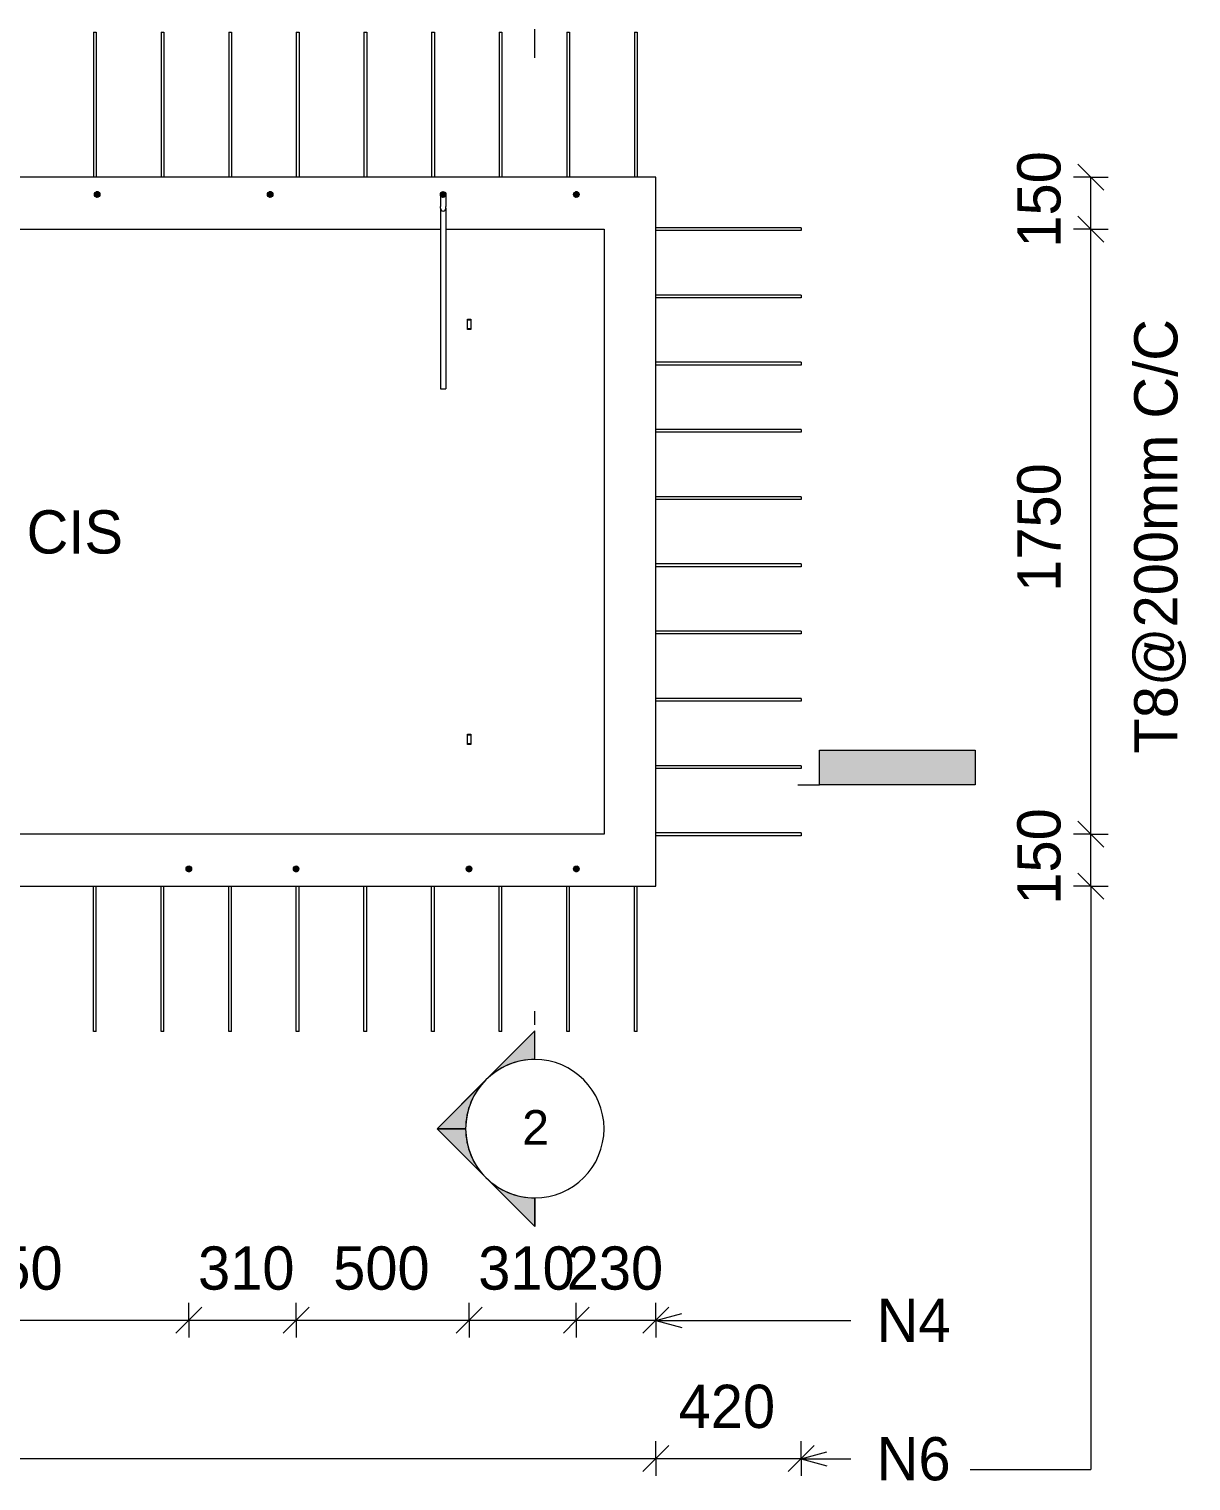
# Model space of a CAD drawing. Header units: millimetres. Extents: x 59546 to 97856, y 2513 to 30499.
# Drawn here: x 66571 to 69930, y 23330 to 27529 of the extents above; entities that cross this region are included whole.
import ezdxf

# ---------------------------------------------------------------- set-up
doc = ezdxf.new("R2010")
doc.units = ezdxf.units.MM
for name, color, linetype, lineweight in [('A-ANNO-DIMS', 211, 'Continuous', 9), ('A-ANNO-DIMS-50', 211, 'Continuous', 9), ('A-DETL-MBND', 5, 'Continuous', 18), ('A-FLOR', 192, 'Continuous', 18), ('A-GENM', 13, 'Continuous', 18), ('G-ANNO-SYMB', 111, 'Continuous', 9), ('G-ANNO-TEXT', 231, 'Continuous', 9), ('S-RBAR', 171, 'Continuous', 18)]:
    doc.layers.add(name, color=color, linetype=linetype, lineweight=lineweight)
doc.styles.add('Arial', font='arial.ttf', dxfattribs={"height": 100})
doc.styles.add('Nirmala UI Semilight', font='NirmalaS.ttf', dxfattribs={"height": 125})
doc.dimstyles.new('Diagonal_-_2_5mm_NI_UI', dxfattribs={"dimscale": 304.8, "dimtxt": 130.920493, "dimasz": 0.246063, "dimexe": 0.164042, "dimexo": 0.0625, "dimgap": 0.164042, "dimtad": 1, "dimdec": 4, "dimzin": 0, "dimdsep": 46, "dimtxsty": 'Nirmala UI Semilight', "dimblk1": 'OBLIQUE', "dimblk2": 'OBLIQUE', "dimsah": 1, "dimcen": 0.09, "dimazin": 0, "dimtfac": 1, "dimtdec": 4, "dimtix": 1, "dimtmove": 0, "dimatfit": 3, "dimfxl": 0.164042, "dimfxlon": 1, "dimtvp": 1, "dimtolj": 1, "dimtzin": 0, "dimarcsym": 2})

# ---------------------------------------------------------------- blocks, each defined once
blk = doc.blocks.new('RR spread anchor face based - RR-SA-2_5-150-614724-Elevation Top')
at = {"layer": 'A-GENM'}
for p, q in [((66318, 26687.9), (66318, 26690.4)), ((66318, 26690.4), (66328, 26690.4)), ((66318, 26662.9), (66318, 26687.9)), ((66318, 26687.9), (66328, 26687.9)), ((66318, 26660.4), (66318, 26662.9)), ((66318, 26662.9), (66328, 26662.9)), ((66328, 26690.4), (66328, 26687.9)), ((66328, 26687.9), (66328, 26662.9)), ((66328, 26662.9), (66328, 26660.4)), ((66328, 26660.4), (66318, 26660.4))]:
    blk.add_line(p, q, dxfattribs=at)
blk = doc.blocks.new('Detail View - M_Section Tail - Filled Horizontal-14034-Elevation Top')
at = {"layer": 'G-ANNO-SYMB'}
blk.add_hatch(color=256, dxfattribs=at).paths.add_polyline_path([(68856, 25443.9), (68856, 25343.9), (69306, 25343.9), (69306, 25443.9)])
for p, q in [((68856, 25443.9), (69306, 25443.9)), ((68856, 25343.9), (68856, 25443.9)), ((69306, 25443.9), (69306, 25343.9)), ((69306, 25343.9), (68856, 25343.9))]:
    blk.add_line(p, q, dxfattribs=at)
blk = doc.blocks.new('Detail View - M_Section Head - Filled SHOP DWG-600895-Elevation Top')
at = {"layer": 'G-ANNO-SYMB'}
h = blk.add_hatch(color=256, dxfattribs=at)
edge = h.paths.add_edge_path()
edge.add_line((62746.5, 25626.7), (62746.5, 25543.9))
edge.add_arc((62746.5, 25343.9), 200, 90, 135)
edge.add_line((62605.1, 25485.3), (62746.5, 25626.7))
h = blk.add_hatch(color=256, dxfattribs=at)
edge = h.paths.add_edge_path()
edge.add_line((62746.5, 25626.7), (62887.9, 25485.3))
edge.add_arc((62746.5, 25343.9), 200, 45, 90)
edge.add_line((62746.5, 25543.9), (62746.5, 25626.7))
h = blk.add_hatch(color=256, dxfattribs=at)
edge = h.paths.add_edge_path()
edge.add_line((62463.7, 25343.9), (62605.1, 25485.3))
edge.add_arc((62746.5, 25343.9), 200, 135, 180)
edge.add_line((62546.5, 25343.9), (62463.7, 25343.9))
h = blk.add_hatch(color=256, dxfattribs=at)
edge = h.paths.add_edge_path()
edge.add_line((63029.3, 25343.9), (62946.5, 25343.9))
edge.add_arc((62746.5, 25343.9), 200, 0, 45)
edge.add_line((62887.9, 25485.3), (63029.3, 25343.9))
for p, q in [((62746.5, 25626.7), (62463.7, 25343.9)), ((62746.5, 25626.7), (62605.1, 25485.3)), ((62746.5, 25626.7), (63029.3, 25343.9)), ((62746.5, 25543.9), (62746.5, 25626.7)), ((62746.5, 25626.7), (62746.5, 25543.9)), ((62887.9, 25485.3), (62746.5, 25626.7)), ((62605.1, 25485.3), (62463.7, 25343.9)), ((63029.3, 25343.9), (62887.9, 25485.3)), ((62546.5, 25343.9), (62463.7, 25343.9)), ((62463.7, 25343.9), (62546.5, 25343.9)), ((62946.5, 25343.9), (63029.3, 25343.9)), ((62946.5, 25343.9), (63029.3, 25343.9))]:
    blk.add_line(p, q, dxfattribs=at)
for start, end in [(0, 180), (90, 135), (45, 90), (135, 180), (0, 45), (180, 0)]:
    blk.add_arc((62746.5, 25343.9), 200, start, end, dxfattribs=at)
blk = doc.blocks.new('DIMBLOCK46-Elevation Top')
at = {"layer": 'A-ANNO-DIMS-50'}
for p, q in [((65883, 23795.5), (65883, 23845.5)), ((65883, 23795.5), (65920.5, 23833)), ((67033, 23795.5), (67033, 23845.5)), ((67033, 23795.5), (67070.5, 23833)), ((65883, 23795.5), (65845.5, 23758)), ((65883, 23795.5), (67033, 23795.5)), ((65883, 23795.5), (65883, 23745.5)), ((67033, 23795.5), (66995.5, 23758)), ((67033, 23795.5), (67033, 23745.5))]:
    blk.add_line(p, q, dxfattribs=at)
at = {"layer": 'A-ANNO-DIMS-50', "color": 0, "insert": (66296.2, 24008.6), "char_height": 125, "width": 388.477, "attachment_point": 1, "line_spacing_factor": 1.142579, "style": 'Nirmala UI Semilight'}
blk.add_mtext('1150', dxfattribs=at)
blk = doc.blocks.new('_Oblique')
at = {"color": 0, "linetype": 'ByBlock', "lineweight": -2}
blk.add_line((-0.5, -0.5), (0.5, 0.5), dxfattribs=at)
blk = doc.blocks.new('DIMBLOCK47-Elevation Top')
at = {"layer": 'A-ANNO-DIMS-50'}
for p, q in [((67033, 23795.5), (67033, 23845.5)), ((67033, 23795.5), (67070.5, 23833)), ((67343, 23795.5), (67343, 23845.5)), ((67343, 23795.5), (67380.5, 23833)), ((67033, 23795.5), (66995.5, 23758)), ((67033, 23795.5), (67343, 23795.5)), ((67033, 23795.5), (67033, 23745.5)), ((67343, 23795.5), (67305.5, 23758)), ((67343, 23795.5), (67343, 23745.5))]:
    blk.add_line(p, q, dxfattribs=at)
at = {"layer": 'A-ANNO-DIMS-50', "color": 0, "insert": (67059.5, 24008.6), "char_height": 125, "width": 308.496, "attachment_point": 1, "line_spacing_factor": 1.142579, "style": 'Nirmala UI Semilight'}
blk.add_mtext('310', dxfattribs=at)
blk = doc.blocks.new('DIMBLOCK48-Elevation Top')
at = {"layer": 'A-ANNO-DIMS-50'}
for p, q in [((67343, 23795.5), (67343, 23845.5)), ((67343, 23795.5), (67380.5, 23833)), ((67843, 23795.5), (67843, 23845.5)), ((67843, 23795.5), (67880.5, 23833)), ((67343, 23795.5), (67305.5, 23758)), ((67343, 23795.5), (67843, 23795.5)), ((67343, 23795.5), (67343, 23745.5)), ((67843, 23795.5), (67805.5, 23758)), ((67843, 23795.5), (67843, 23745.5))]:
    blk.add_line(p, q, dxfattribs=at)
at = {"layer": 'A-ANNO-DIMS-50', "color": 0, "insert": (67450.2, 24008.6), "char_height": 125, "width": 342.774, "attachment_point": 1, "line_spacing_factor": 1.142579, "style": 'Nirmala UI Semilight'}
blk.add_mtext('500', dxfattribs=at)
blk = doc.blocks.new('DIMBLOCK49-Elevation Top')
at = {"layer": 'A-ANNO-DIMS-50'}
for p, q in [((67843, 23795.5), (67843, 23845.5)), ((67843, 23795.5), (67880.5, 23833)), ((68153, 23795.5), (68153, 23845.5)), ((68153, 23795.5), (68190.5, 23833)), ((67843, 23795.5), (67805.5, 23758)), ((67843, 23795.5), (68153, 23795.5)), ((67843, 23795.5), (67843, 23745.5)), ((68153, 23795.5), (68115.5, 23758)), ((68153, 23795.5), (68153, 23745.5))]:
    blk.add_line(p, q, dxfattribs=at)
at = {"layer": 'A-ANNO-DIMS-50', "color": 0, "insert": (67869.5, 24008.6), "char_height": 125, "width": 308.496, "attachment_point": 1, "line_spacing_factor": 1.142579, "style": 'Nirmala UI Semilight'}
blk.add_mtext('310', dxfattribs=at)
blk = doc.blocks.new('DIMBLOCK50-Elevation Top')
at = {"layer": 'A-ANNO-DIMS-50'}
for p, q in [((68153, 23795.5), (68153, 23845.5)), ((68153, 23795.5), (68190.5, 23833)), ((68383, 23795.5), (68383, 23845.5)), ((68383, 23795.5), (68420.5, 23833)), ((68153, 23795.5), (68115.5, 23758)), ((68153, 23795.5), (68383, 23795.5)), ((68153, 23795.5), (68153, 23745.5)), ((68383, 23795.5), (68345.5, 23758)), ((68383, 23795.5), (68383, 23745.5))]:
    blk.add_line(p, q, dxfattribs=at)
at = {"layer": 'A-ANNO-DIMS-50', "color": 0, "insert": (68125.2, 24008.6), "char_height": 125, "width": 342.774, "attachment_point": 1, "line_spacing_factor": 1.142579, "style": 'Nirmala UI Semilight'}
blk.add_mtext('230', dxfattribs=at)
blk = doc.blocks.new('DIMBLOCK63-Elevation Top')
at = {"layer": 'A-ANNO-DIMS-50'}
for p, q in [((69640.6, 25200.4), (69603.1, 25237.9)), ((69640.6, 25200.4), (69590.6, 25200.4)), ((69640.6, 25050.4), (69640.6, 25200.4)), ((69640.6, 25200.4), (69678.1, 25162.9)), ((69640.6, 25200.4), (69690.6, 25200.4)), ((69640.6, 25050.4), (69603.1, 25087.9)), ((69640.6, 25050.4), (69590.6, 25050.4)), ((69640.6, 25050.4), (69678.1, 25012.9)), ((69640.6, 25050.4), (69690.6, 25050.4))]:
    blk.add_line(p, q, dxfattribs=at)
at = {"layer": 'A-ANNO-DIMS-50', "color": 0, "insert": (69427.6, 24996.9), "char_height": 125, "width": 308.496, "attachment_point": 1, "rotation": 90, "line_spacing_factor": 1.142579, "style": 'Nirmala UI Semilight'}
blk.add_mtext('150', dxfattribs=at)
blk = doc.blocks.new('DIMBLOCK64-Elevation Top')
at = {"layer": 'A-ANNO-DIMS-50'}
for p, q in [((69640.6, 26950.4), (69603.1, 26987.9)), ((69640.6, 26950.4), (69590.6, 26950.4)), ((69640.6, 25200.4), (69640.6, 26950.4)), ((69640.6, 26950.4), (69678.1, 26912.9)), ((69640.6, 26950.4), (69690.6, 26950.4)), ((69640.6, 25200.4), (69603.1, 25237.9)), ((69640.6, 25200.4), (69590.6, 25200.4)), ((69640.6, 25200.4), (69678.1, 25162.9)), ((69640.6, 25200.4), (69690.6, 25200.4))]:
    blk.add_line(p, q, dxfattribs=at)
at = {"layer": 'A-ANNO-DIMS-50', "color": 0, "char_height": 125, "attachment_point": 1, "rotation": 90, "line_spacing_factor": 1.142579, "style": 'Nirmala UI Semilight'}
for s, insert, width in [('T8@200mm C/C', (69765.6, 25433.9), 1539.625), ('1750', (69427.6, 25901.6), 417.041)]:
    blk.add_mtext(s, dxfattribs=dict(at, insert=insert, width=width))
blk = doc.blocks.new('DIMBLOCK65-Elevation Top')
at = {"layer": 'A-ANNO-DIMS-50'}
for p, q in [((69640.6, 27100.4), (69603.1, 27137.9)), ((69640.6, 27100.4), (69590.6, 27100.4)), ((69640.6, 26950.4), (69640.6, 27100.4)), ((69640.6, 27100.4), (69678.1, 27062.9)), ((69640.6, 27100.4), (69690.6, 27100.4)), ((69640.6, 26950.4), (69603.1, 26987.9)), ((69640.6, 26950.4), (69590.6, 26950.4)), ((69640.6, 26950.4), (69678.1, 26912.9)), ((69640.6, 26950.4), (69690.6, 26950.4))]:
    blk.add_line(p, q, dxfattribs=at)
at = {"layer": 'A-ANNO-DIMS-50', "color": 0, "insert": (69427.6, 26896.9), "char_height": 125, "width": 308.496, "attachment_point": 1, "rotation": 90, "line_spacing_factor": 1.142579, "style": 'Nirmala UI Semilight'}
blk.add_mtext('150', dxfattribs=at)
blk = doc.blocks.new('DIMBLOCK66-Elevation Top')
at = {"layer": 'A-ANNO-DIMS-50'}
for p, q in [((63183, 23395.5), (63183, 23445.5)), ((63183, 23395.5), (63220.5, 23433)), ((68383, 23395.5), (68383, 23445.5)), ((68383, 23395.5), (68420.5, 23433)), ((63183, 23395.5), (63145.5, 23358)), ((63183, 23395.5), (68383, 23395.5)), ((63183, 23395.5), (63183, 23345.5)), ((68383, 23395.5), (68345.5, 23358)), ((68383, 23395.5), (68383, 23345.5))]:
    blk.add_line(p, q, dxfattribs=at)
at = {"layer": 'A-ANNO-DIMS-50', "color": 0, "insert": (65592.6, 23608.6), "char_height": 125, "width": 457.032, "attachment_point": 1, "line_spacing_factor": 1.142579, "style": 'Nirmala UI Semilight'}
blk.add_mtext('5200', dxfattribs=at)
blk = doc.blocks.new('DIMBLOCK67-Elevation Top')
at = {"layer": 'A-ANNO-DIMS-50'}
for p, q in [((68383, 23395.5), (68383, 23445.5)), ((68383, 23395.5), (68420.5, 23433)), ((68802.6, 23395.5), (68802.6, 23445.5)), ((68802.6, 23395.5), (68840.1, 23433)), ((68383, 23395.5), (68345.5, 23358)), ((68383, 23395.5), (68802.6, 23395.5)), ((68383, 23395.5), (68383, 23345.5)), ((68802.6, 23395.5), (68765.1, 23358)), ((68802.6, 23395.5), (68802.6, 23345.5))]:
    blk.add_line(p, q, dxfattribs=at)
at = {"layer": 'A-ANNO-DIMS-50', "color": 0, "insert": (68448.8, 23608.6), "char_height": 125, "width": 345.63, "attachment_point": 1, "line_spacing_factor": 1.142579, "style": 'Nirmala UI Semilight'}
blk.add_mtext('420', dxfattribs=at)

msp = doc.modelspace()

# ---------------------------------------------------------------- hatches: boundary and pattern name
at = {"layer": 'S-RBAR'}
h = msp.add_hatch(color=256, dxfattribs=at)
edge = h.paths.add_edge_path()
edge.add_arc((66768.04259, 27050.39395), 8, 0, 360)
for points in [[(66765.57045, 27042.78549), (66774.51472, 27045.69167), (66774.51472, 27055.09623), (66765.57045, 27058.0024), (66760.04259, 27050.39395)], [(67265.57045, 27042.78549), (67274.51472, 27045.69167), (67274.51472, 27055.09623), (67265.57045, 27058.0024), (67260.04259, 27050.39395)], [(67765.57045, 27042.78549), (67774.51472, 27045.69167), (67774.51472, 27055.09623), (67765.57045, 27058.0024), (67760.04259, 27050.39395)], [(68150.57045, 27042.78549), (68159.51472, 27045.69167), (68159.51472, 27055.09623), (68150.57045, 27058.0024), (68145.04259, 27050.39395)], [(67035.51472, 25092.78549), (67041.04259, 25100.39395), (67035.51472, 25108.0024), (67026.57045, 25105.09623), (67026.57045, 25095.69167)], [(67345.51472, 25092.78549), (67351.04259, 25100.39395), (67345.51472, 25108.0024), (67336.57045, 25105.09623), (67336.57045, 25095.69167)], [(67845.51472, 25092.78549), (67851.04259, 25100.39395), (67845.51472, 25108.0024), (67836.57045, 25105.09623), (67836.57045, 25095.69167)], [(68155.51472, 25092.78549), (68161.04259, 25100.39395), (68155.51472, 25108.0024), (68146.57045, 25105.09623), (68146.57045, 25095.69167)]]:
    msp.add_hatch(color=256, dxfattribs=at).paths.add_polyline_path(points)
h = msp.add_hatch(color=256, dxfattribs=at)
edge = h.paths.add_edge_path()
edge.add_arc((67268.04259, 27050.39395), 8, 0, 360)
h = msp.add_hatch(color=256, dxfattribs=at)
edge = h.paths.add_edge_path()
edge.add_arc((67768.04259, 27050.39395), 8, 0, 360)
h = msp.add_hatch(color=256, dxfattribs=at)
edge = h.paths.add_edge_path()
edge.add_arc((68153.04259, 27050.39395), 8, 0, 360)
h = msp.add_hatch(color=256, dxfattribs=at)
edge = h.paths.add_edge_path()
edge.add_arc((67033.04259, 25100.39395), 8, 0, 360)
h = msp.add_hatch(color=256, dxfattribs=at)
edge = h.paths.add_edge_path()
edge.add_arc((67343.04259, 25100.39395), 8, 0, 360)
h = msp.add_hatch(color=256, dxfattribs=at)
edge = h.paths.add_edge_path()
edge.add_arc((67843.04259, 25100.39395), 8, 0, 360)
h = msp.add_hatch(color=256, dxfattribs=at)
edge = h.paths.add_edge_path()
edge.add_arc((68153.04259, 25100.39395), 8, 0, 360)

# ---------------------------------------------------------------- linework, layer by layer
at = {"layer": 'A-DETL-MBND'}
for p, q in [((68802.63693, 25204.39395), (68802.63693, 25196.39395)), ((69640.64402, 25050.39395), (69640.64402, 23363.86756)), ((69291.55411, 23363.86756), (69640.64402, 23363.86756))]:
    msp.add_line(p, q, dxfattribs=at)
at = {"layer": 'A-FLOR'}
for p, q in [((68383.04259, 27100.39395), (63343.04259, 27100.39395)), ((68383.04259, 25050.39395), (68383.04259, 27100.39395)), ((65958.04259, 26950.39395), (67760.04259, 26950.39395)), ((67776.04259, 26950.39395), (68233.04259, 26950.39395)), ((68233.04259, 26950.39395), (68233.04259, 25200.39395)), ((68233.04259, 25200.39395), (65958.04259, 25200.39395)), ((63183.04259, 25050.39395), (68383.04259, 25050.39395))]:
    msp.add_line(p, q, dxfattribs=at)
at = {"layer": 'G-ANNO-SYMB'}
for p, q in [((68033.15313, 27446.20178), (68033.15313, 27529.11212)), ((68792.8368, 25343.85635), (68855.99705, 25343.85635)), ((68033.15313, 24649.02721), (68033.15313, 24688.47292))]:
    msp.add_line(p, q, dxfattribs=at)
at = {"layer": 'G-ANNO-TEXT', "color": 250}
for p, q in [((68382.99572, 23794.61231), (68457.99572, 23814.70849)), ((68382.99572, 23794.61231), (68457.99572, 23774.51612)), ((68382.99572, 23794.61231), (68946.23235, 23794.61231)), ((68802.59006, 23394.61231), (68877.59006, 23414.70849)), ((68802.59006, 23394.61231), (68877.59006, 23374.51612)), ((68802.59006, 23394.61231), (68946.23235, 23394.61231))]:
    msp.add_line(p, q, dxfattribs=at)
at = {"layer": 'S-RBAR'}
for p, q in [((66757.1613, 27520.39395), (66757.1613, 27100.39395)), ((66757.1613, 27520.39395), (66765.1613, 27520.39395)), ((66765.1613, 27520.39395), (66765.1613, 27100.39395)), ((66952.65741, 27520.39395), (66952.65741, 27100.39395)), ((66952.65741, 27520.39395), (66960.65741, 27520.39395)), ((66960.65741, 27520.39395), (66960.65741, 27100.39395)), ((67148.15352, 27520.39395), (67148.15352, 27100.39395)), ((67148.15352, 27520.39395), (67156.15352, 27520.39395)), ((67156.15352, 27520.39395), (67156.15352, 27100.39395)), ((67343.64964, 27520.39395), (67343.64964, 27100.39395)), ((67343.64964, 27520.39395), (67351.64964, 27520.39395)), ((67351.64964, 27520.39395), (67351.64964, 27100.39395)), ((67539.14575, 27520.39395), (67539.14575, 27100.39395)), ((67539.14575, 27520.39395), (67547.14575, 27520.39395)), ((67547.14575, 27520.39395), (67547.14575, 27100.39395)), ((67734.64186, 27520.39395), (67734.64186, 27100.39395)), ((67734.64186, 27520.39395), (67742.64186, 27520.39395)), ((67742.64186, 27520.39395), (67742.64186, 27100.39395)), ((67930.13798, 27520.39395), (67930.13798, 27100.39395)), ((67930.13798, 27520.39395), (67938.13798, 27520.39395)), ((67938.13798, 27520.39395), (67938.13798, 27100.39395)), ((68125.63409, 27520.39395), (68125.63409, 27100.39395)), ((68125.63409, 27520.39395), (68133.63409, 27520.39395)), ((68133.63409, 27520.39395), (68133.63409, 27100.39395)), ((68321.1302, 27520.39395), (68321.1302, 27100.39395)), ((68321.1302, 27520.39395), (68329.1302, 27520.39395)), ((68329.1302, 27520.39395), (68329.1302, 27100.39395)), ((66765.57045, 27058.0024), (66760.04259, 27050.39395)), ((66760.04259, 27050.39395), (66765.57045, 27042.78549)), ((66760.04259, 27050.38885), (66760.04259, 27049.91576)), ((66774.51472, 27055.09623), (66765.57045, 27058.0024)), ((66765.57045, 27042.78549), (66774.51472, 27045.69167)), ((66774.51472, 27045.69167), (66774.51472, 27055.09623)), ((66776.04259, 27050.39395), (66776.04259, 27049.91576)), ((67265.57045, 27058.0024), (67260.04259, 27050.39395)), ((67260.04259, 27050.39395), (67265.57045, 27042.78549)), ((67260.04259, 27050.38885), (67260.04259, 27049.91576)), ((67274.51472, 27055.09623), (67265.57045, 27058.0024)), ((67265.57045, 27042.78549), (67274.51472, 27045.69167)), ((67274.51472, 27045.69167), (67274.51472, 27055.09623)), ((67276.04259, 27050.39395), (67276.04259, 27049.91576)), ((67765.57045, 27058.0024), (67760.04259, 27050.39395)), ((67760.04259, 27050.39395), (67760.04259, 27044.87132)), ((67760.04259, 27050.39395), (67765.57045, 27042.78549)), ((67760.04259, 27044.87132), (67760.04259, 27016.38281)), ((67774.51472, 27055.09623), (67765.57045, 27058.0024)), ((67765.57045, 27042.78549), (67774.51472, 27045.69167)), ((67774.51472, 27045.69167), (67774.51472, 27055.09623)), ((67776.04259, 27050.39395), (67776.04259, 27044.87132)), ((67776.04259, 27044.87132), (67776.04259, 27016.38281)), ((68150.57045, 27058.0024), (68145.04259, 27050.39395)), ((68145.04259, 27050.39395), (68150.57045, 27042.78549)), ((68145.04259, 27050.38885), (68145.04259, 27049.91576)), ((68159.51472, 27055.09623), (68150.57045, 27058.0024)), ((68150.57045, 27042.78549), (68159.51472, 27045.69167)), ((68159.51472, 27045.69167), (68159.51472, 27055.09623)), ((68161.04259, 27050.39395), (68161.04259, 27049.91576)), ((67760.04259, 27010.86017), (67760.04259, 27016.38281)), ((67760.04259, 27010.86017), (67760.04259, 26970.86017)), ((67776.04259, 27010.86017), (67776.04259, 27016.38281)), ((67776.04259, 27010.86017), (67776.04259, 26970.86017)), ((67760.04259, 26970.86017), (67760.04259, 26488.48993)), ((67776.04259, 26970.86017), (67776.04259, 26488.48993)), ((68802.63693, 26954.39395), (68383.04259, 26954.39395)), ((68802.63693, 26946.39395), (68383.04259, 26946.39395)), ((68802.63693, 26954.39395), (68802.63693, 26946.39395)), ((68802.63693, 26759.9495), (68383.04259, 26759.9495)), ((68802.63693, 26751.9495), (68383.04259, 26751.9495)), ((68802.63693, 26759.9495), (68802.63693, 26751.9495)), ((68802.63693, 26565.50506), (68383.04259, 26565.50506)), ((68802.63693, 26557.50506), (68383.04259, 26557.50506)), ((68802.63693, 26565.50506), (68802.63693, 26557.50506)), ((67760.04259, 26488.48993), (67776.04259, 26488.48993)), ((68802.63693, 26371.06061), (68383.04259, 26371.06061)), ((68802.63693, 26371.06061), (68802.63693, 26363.06061)), ((68802.63693, 26363.06061), (68383.04259, 26363.06061)), ((68802.63693, 26176.61617), (68383.04259, 26176.61617)), ((68802.63693, 26168.61617), (68383.04259, 26168.61617)), ((68802.63693, 26176.61617), (68802.63693, 26168.61617)), ((68802.63693, 25982.17172), (68383.04259, 25982.17172)), ((68802.63693, 25974.17172), (68383.04259, 25974.17172)), ((68802.63693, 25982.17172), (68802.63693, 25974.17172)), ((68802.63693, 25787.72728), (68383.04259, 25787.72728)), ((68802.63693, 25787.72728), (68802.63693, 25779.72728)), ((68802.63693, 25779.72728), (68383.04259, 25779.72728)), ((68802.63693, 25593.28284), (68383.04259, 25593.28284)), ((68802.63693, 25585.28284), (68383.04259, 25585.28284)), ((68802.63693, 25593.28284), (68802.63693, 25585.28284)), ((68802.63693, 25398.83839), (68383.04259, 25398.83839)), ((68802.63693, 25390.83839), (68383.04259, 25390.83839)), ((68802.63693, 25398.83839), (68802.63693, 25390.83839)), ((68802.63693, 25204.39395), (68383.04259, 25204.39395)), ((68802.63693, 25196.39395), (68383.04259, 25196.39395)), ((68802.63693, 25204.39395), (68802.63693, 25196.39395)), ((67025.04259, 25100.39395), (67025.04259, 25100.87213)), ((67035.51472, 25108.0024), (67026.57045, 25105.09623)), ((67026.57045, 25105.09623), (67026.57045, 25095.69167)), ((67026.57045, 25095.69167), (67035.51472, 25092.78549)), ((67041.04259, 25100.39395), (67035.51472, 25108.0024)), ((67035.51472, 25092.78549), (67041.04259, 25100.39395)), ((67041.04259, 25100.39905), (67041.04259, 25100.87213)), ((67335.04259, 25100.39395), (67335.04259, 25100.87213)), ((67345.51472, 25108.0024), (67336.57045, 25105.09623)), ((67336.57045, 25105.09623), (67336.57045, 25095.69167)), ((67336.57045, 25095.69167), (67345.51472, 25092.78549)), ((67351.04259, 25100.39395), (67345.51472, 25108.0024)), ((67345.51472, 25092.78549), (67351.04259, 25100.39395)), ((67351.04259, 25100.39905), (67351.04259, 25100.87213)), ((67835.04259, 25100.39395), (67835.04259, 25100.87213)), ((67845.51472, 25108.0024), (67836.57045, 25105.09623)), ((67836.57045, 25105.09623), (67836.57045, 25095.69167)), ((67836.57045, 25095.69167), (67845.51472, 25092.78549)), ((67851.04259, 25100.39395), (67845.51472, 25108.0024)), ((67845.51472, 25092.78549), (67851.04259, 25100.39395)), ((67851.04259, 25100.39905), (67851.04259, 25100.87213)), ((68145.04259, 25100.39395), (68145.04259, 25100.87213)), ((68155.51472, 25108.0024), (68146.57045, 25105.09623)), ((68146.57045, 25105.09623), (68146.57045, 25095.69167)), ((68146.57045, 25095.69167), (68155.51472, 25092.78549)), ((68161.04259, 25100.39395), (68155.51472, 25108.0024)), ((68155.51472, 25092.78549), (68161.04259, 25100.39395)), ((68161.04259, 25100.39905), (68161.04259, 25100.87213)), ((66757.1613, 24630.39395), (66757.1613, 25050.39395)), ((66765.1613, 24630.39395), (66765.1613, 25050.39395)), ((66952.65741, 24630.39395), (66952.65741, 25050.39395)), ((66960.65741, 24630.39395), (66960.65741, 25050.39395)), ((67148.15352, 24630.39395), (67148.15352, 25050.39395)), ((67156.15352, 24630.39395), (67156.15352, 25050.39395)), ((67343.64964, 24630.39395), (67343.64964, 25050.39395)), ((67351.64964, 24630.39395), (67351.64964, 25050.39395)), ((67539.14575, 24630.39395), (67539.14575, 25050.39395)), ((67547.14575, 24630.39395), (67547.14575, 25050.39395)), ((67734.64186, 24630.39395), (67734.64186, 25050.39395)), ((67742.64186, 24630.39395), (67742.64186, 25050.39395)), ((67930.13798, 24630.39395), (67930.13798, 25050.39395)), ((67938.13798, 24630.39395), (67938.13798, 25050.39395)), ((68125.63409, 24630.39395), (68125.63409, 25050.39395)), ((68133.63409, 24630.39395), (68133.63409, 25050.39395)), ((68321.1302, 24630.39395), (68321.1302, 25050.39395)), ((68329.1302, 24630.39395), (68329.1302, 25050.39395)), ((66765.1613, 24630.39395), (66757.1613, 24630.39395)), ((66960.65741, 24630.39395), (66952.65741, 24630.39395)), ((67156.15352, 24630.39395), (67148.15352, 24630.39395)), ((67351.64964, 24630.39395), (67343.64964, 24630.39395)), ((67547.14575, 24630.39395), (67539.14575, 24630.39395)), ((67742.64186, 24630.39395), (67734.64186, 24630.39395)), ((67938.13798, 24630.39395), (67930.13798, 24630.39395)), ((68133.63409, 24630.39395), (68125.63409, 24630.39395)), ((68329.1302, 24630.39395), (68321.1302, 24630.39395))]:
    msp.add_line(p, q, dxfattribs=at)
for centre in [(66768.04259, 27050.39395), (67268.04259, 27050.39395), (67768.04259, 27050.39395), (68153.04259, 27050.39395), (67033.04259, 25100.39395), (67343.04259, 25100.39395), (67843.04259, 25100.39395), (68153.04259, 25100.39395)]:
    msp.add_circle(centre, 8, dxfattribs=at)
for centre, start, end in [((66768.04259, 27050.39395), 109.1868415, 179.25325132), ((66768.04259, 27050.39395), 37.31156291, 107.07494459), ((66768.04259, 27050.39395), 0, 34.79559004), ((67268.04259, 27050.39395), 109.1868415, 179.25325132), ((67268.04259, 27050.39395), 37.31156291, 107.07494459), ((67268.04259, 27050.39395), 0, 34.79559004), ((67768.04259, 27050.39395), 0, 180), ((68153.04259, 27050.39395), 109.18684151, 179.25325132), ((68153.04259, 27050.39395), 37.31156291, 107.07494459), ((68153.04259, 27050.39395), 0, 34.79559004), ((67768.04259, 27010.86017), 180, 360), ((67033.04259, 25100.39395), 180, 214.79559004), ((67033.04259, 25100.39395), 217.31156291, 287.07494459), ((67033.04259, 25100.39395), 289.1868415, 359.25325132), ((67343.04259, 25100.39395), 180, 214.79559004), ((67343.04259, 25100.39395), 217.31156291, 287.07494459), ((67343.04259, 25100.39395), 289.1868415, 359.25325132), ((67843.04259, 25100.39395), 180, 214.79559004), ((67843.04259, 25100.39395), 217.31156291, 287.07494459), ((67843.04259, 25100.39395), 289.1868415, 359.25325132), ((68153.04259, 25100.39395), 180, 214.79559004), ((68153.04259, 25100.39395), 217.31156291, 287.07494459), ((68153.04259, 25100.39395), 289.1868415, 359.25325132)]:
    msp.add_arc(centre, 8, start, end, dxfattribs=at)

# ---------------------------------------------------------------- block references
at = {"layer": 'A-GENM'}
for p in [(1520, 0), (1520, -1200)]:
    msp.add_blockref('RR spread anchor face based - RR-SA-2_5-150-614724-Elevation Top', p, dxfattribs=at)
at = {"layer": 'G-ANNO-SYMB'}
msp.add_blockref('Detail View - M_Section Tail - Filled Horizontal-14034-Elevation Top', (0, 0), dxfattribs=at)
at = {"layer": 'G-ANNO-SYMB', "rotation": 90}
msp.add_blockref('Detail View - M_Section Head - Filled SHOP DWG-600895-Elevation Top', (93377.00948, -38397.4797), dxfattribs=at)

# ---------------------------------------------------------------- texts
at = {"layer": 'G-ANNO-SYMB', "insert": (67996.46166, 24402.86106), "char_height": 100, "width": 96.2025, "attachment_point": 1, "style": 'Arial'}
msp.add_mtext('2', dxfattribs=at)
at = {"layer": 'G-ANNO-TEXT', "color": 7, "char_height": 125, "attachment_point": 1, "style": 'Nirmala UI Semilight'}
for s, insert, width in [('CIS', (66564.04069, 26137.36587), 292.6159375), ('N4', (69021.23235, 23857.11231), 272.57375), ('N6', (69021.23235, 23457.11231), 268.5653125)]:
    msp.add_mtext(s, dxfattribs=dict(at, insert=insert, width=width))

# ---------------------------------------------------------------- dimensions: what is measured, and where the dimension line sits
at = {"layer": 'A-ANNO-DIMS'}
for base, p1, p2, picture, middle in [((69640.64402, 27100.39395), (69590.64402, 26950.39395), (69590.64402, 27100.39395), 'DIMBLOCK65-Elevation Top', (69525.7033, 27025.39395)), ((69640.64402, 25200.39395), (69590.64402, 25050.39395), (69590.64402, 25200.39395), 'DIMBLOCK63-Elevation Top', (69525.7033, 25125.39395))]:
    dim = msp.add_linear_dim(base=base, p1=p1, p2=p2, angle=90, dimstyle='Diagonal_-_2_5mm_NI_UI', override={"dimpost": '<>', "dimfxl": 150}, dxfattribs=at)
    dim.commit()
    dim.dimension.update_dxf_attribs({"geometry": picture, "text_midpoint": middle})
dim = msp.add_linear_dim(base=(69640.64402, 26950.39395), p1=(69590.64402, 25200.39395), p2=(69590.64402, 26950.39395), angle=90, text='<>\\XT8@200mm C/C', dimstyle='Diagonal_-_2_5mm_NI_UI', override={"dimpost": '<>', "dimfxl": 1750}, dxfattribs=at)
dim.commit()
dim.dimension.update_dxf_attribs({"geometry": 'DIMBLOCK64-Elevation Top', "text_midpoint": (69640.64402, 26075.39395)})
for base, p1, p2, override, picture, middle in [((67033.04259, 23795.54218), (65883.04259, 23845.54218), (67033.04259, 23845.54218), {"dimpost": '<>', "dimfxl": 1150}, 'DIMBLOCK46-Elevation Top', (66458.04259, 23910.4829)), ((67343.04259, 23795.54218), (67033.04259, 23845.54218), (67343.04259, 23845.54218), {"dimpost": '<>', "dimfxl": 310}, 'DIMBLOCK47-Elevation Top', (67188.04259, 23910.52649)), ((67843.04259, 23795.54218), (67343.04259, 23845.54218), (67843.04259, 23845.54218), {"dimpost": '<>', "dimfxl": 500}, 'DIMBLOCK48-Elevation Top', (67593.04259, 23910.13423)), ((68153.04259, 23795.54218), (67843.04259, 23845.54218), (68153.04259, 23845.54218), {"dimpost": '<>', "dimfxl": 310}, 'DIMBLOCK49-Elevation Top', (67998.04259, 23910.52649)), ((68383.04259, 23795.54218), (68153.04259, 23845.54218), (68383.04259, 23845.54218), {"dimpost": '<>', "dimfxl": 230}, 'DIMBLOCK50-Elevation Top', (68268.04259, 23910.17781)), ((68383.04259, 23395.54218), (63183.04259, 23445.54218), (68383.04259, 23445.54218), {"dimpost": '<>', "dimfxl": 5200}, 'DIMBLOCK66-Elevation Top', (65783.04259, 23510.13423)), ((68802.63693, 23395.54218), (68383.04259, 23445.54218), (68802.63693, 23445.54218), {"dimpost": '<>', "dimfxl": 419.594341}, 'DIMBLOCK67-Elevation Top', (68592.83976, 23510.13423))]:
    dim = msp.add_linear_dim(base=base, p1=p1, p2=p2, dimstyle='Diagonal_-_2_5mm_NI_UI', override=override, dxfattribs=at)
    dim.commit()
    dim.dimension.update_dxf_attribs({"geometry": picture, "text_midpoint": middle})

doc.saveas('drawing.dxf')
